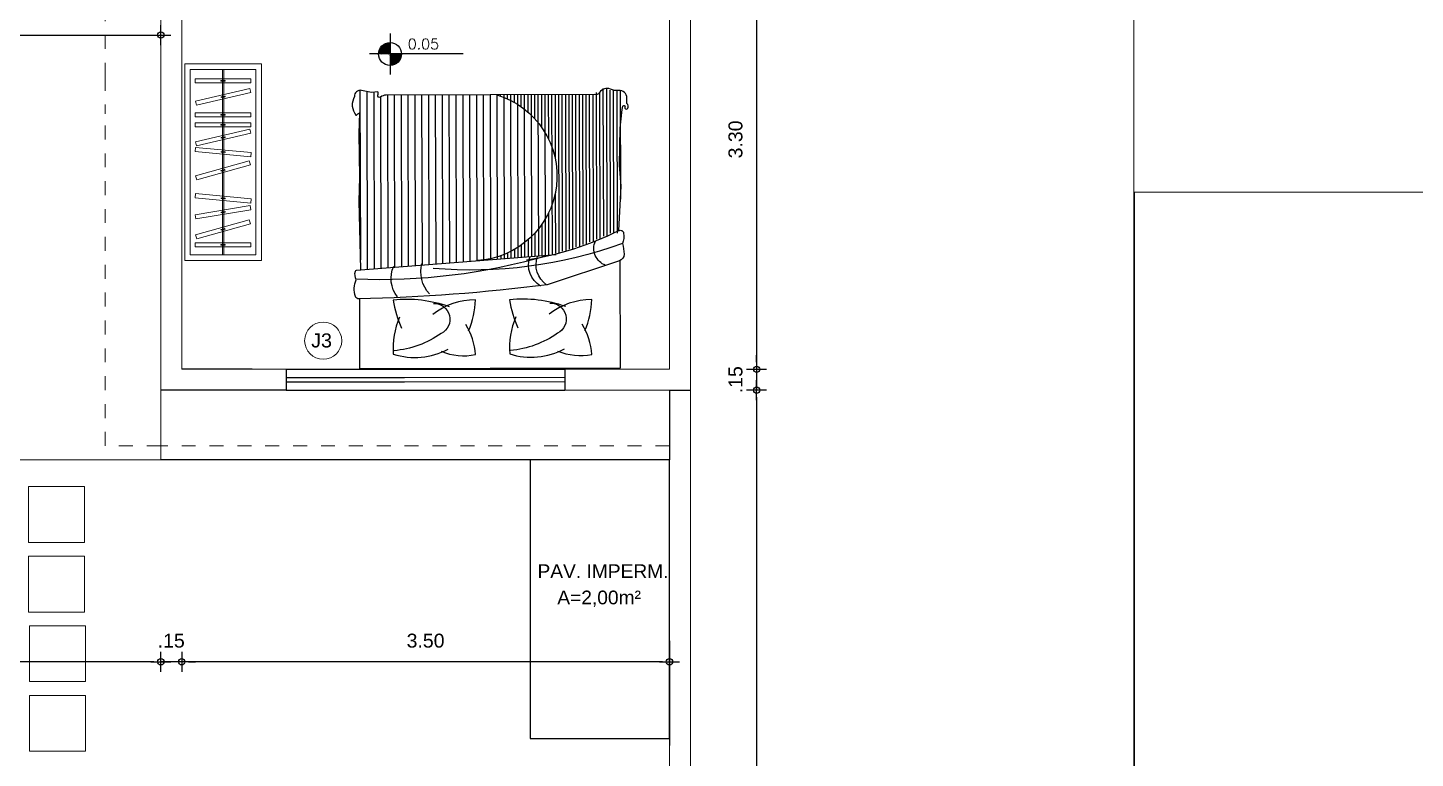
# Model space of a CAD drawing. Header units: millimetres. Extents: x 1345 to 2117, y 1214 to 1365.
# Drawn here: x 1869.71 to 1879.66, y 1273.6 to 1278.85 of the extents above; entities that cross this region are included whole.
import ezdxf

# ---------------------------------------------------------------- set-up
doc = ezdxf.new("R2010")
doc.units = ezdxf.units.MM
doc.header["$LTSCALE"] = 0.5
doc.linetypes.add('HIDDEN2', pattern=[0.1875, 0.125, -0.0625])
for name, color, linetype in [('02', 2, 'Continuous'), ('08', 8, 'Continuous'), ('ARCO', 7, 'HIDDEN2'), ('DIVERSOS', 4, 'Continuous'), ('MOBIL-I', 251, 'Continuous'), ('parede', 2, 'Continuous'), ('PISO', 8, 'Continuous'), ('TXT_0', 7, 'Continuous')]:
    doc.layers.add(name, color=color, linetype=linetype)
doc.styles.add('ADITIVOCAD', font='ROMANS.shx')
doc.styles.add('SANSSERIF', font='sas_____.pfb', dxfattribs={"height": 1})
doc.styles.get("Standard").update_dxf_attribs({"font": 'arial.ttf'})
doc.dimstyles.new('ESCALA50', dxfattribs={"dimtxt": 0.1, "dimasz": 0.05, "dimexe": 0.18, "dimexo": 0.06, "dimgap": 0.1, "dimtad": 1, "dimzin": 4, "dimdsep": 46, "dimtxsty": 'Standard', "dimblk": 'BOLA', "dimcen": -0.06, "dimse1": 1, "dimse2": 1, "dimclrd": 7, "dimclrt": 7, "dimadec": 0, "dimazin": 0, "dimtfac": 1, "dimtix": 1, "dimtmove": 0, "dimatfit": 3, "dimldrblk": 'BOLA', "dimfxl": 0, "dimtolj": 1, "dimtzin": 4, "dimarcsym": 0})

# ---------------------------------------------------------------- blocks, each defined once
blk = doc.blocks.new('ADC_G_ROUPA1')
at = {"lineweight": -2}
for p, q in [((2, 0.55), (0.5884, 0.55)), ((1.96, 0.51), (0.6284, 0.51)), ((1.96, 0.04), (1.96, 0.51)), ((2, 0), (2, 0.55)), ((0.6858, 0.475), (0.6858, 0.075)), ((0.6858, 0.475), (0.7158, 0.475)), ((0.7158, 0.475), (0.7158, 0.075)), ((0.7427, 0.4641), (0.7715, 0.4722)), ((0.7427, 0.4641), (0.8514, 0.0791)), ((0.7715, 0.4722), (0.8803, 0.0873)), ((0.8867, 0.4694), (0.9163, 0.4743)), ((0.8867, 0.4694), (0.9528, 0.0749)), ((0.9163, 0.4743), (0.9824, 0.0798)), ((1.0382, 0.4753), (1.0009, 0.077)), ((1.068, 0.4725), (1.0308, 0.0742)), ((1.0382, 0.4753), (1.068, 0.4725)), ((1.1662, 0.4641), (1.195, 0.4722)), ((1.1662, 0.4641), (1.2749, 0.0791)), ((1.195, 0.4722), (1.3038, 0.0873)), ((1.3701, 0.4753), (1.3328, 0.077)), ((1.3999, 0.4725), (1.3627, 0.0742)), ((1.3701, 0.4753), (1.3999, 0.4725)), ((1.4107, 0.4656), (1.4399, 0.4725)), ((1.4107, 0.4656), (1.5025, 0.0763)), ((1.4399, 0.4725), (1.5317, 0.0832)), ((1.5477, 0.475), (1.5477, 0.075)), ((1.5477, 0.475), (1.5777, 0.475)), ((1.5777, 0.475), (1.5777, 0.075)), ((1.619, 0.475), (1.619, 0.075)), ((1.619, 0.475), (1.649, 0.475)), ((1.649, 0.475), (1.649, 0.075)), ((1.7026, 0.4656), (1.7318, 0.4725)), ((1.7026, 0.4656), (1.7945, 0.0763)), ((1.7318, 0.4725), (1.8237, 0.0832)), ((1.8633, 0.475), (1.8633, 0.075)), ((1.8633, 0.475), (1.8933, 0.475)), ((1.8933, 0.475), (1.8933, 0.075)), ((0.6858, 0.28), (1.96, 0.28)), ((0.6858, 0.27), (1.96, 0.27)), ((0.6983, 0.26), (0.6983, 0.2899)), ((0.6983, 0.2899), (0.7033, 0.2899)), ((0.7033, 0.26), (0.6983, 0.26)), ((0.7033, 0.26), (0.7033, 0.2899)), ((0.805, 0.2893), (0.8098, 0.2907)), ((0.8131, 0.2606), (0.805, 0.2893)), ((0.818, 0.2619), (0.8098, 0.2907)), ((0.818, 0.2619), (0.8131, 0.2606)), ((0.9296, 0.2889), (0.9346, 0.2897)), ((0.9346, 0.2594), (0.9296, 0.2889)), ((0.9395, 0.2602), (0.9346, 0.2897)), ((0.9395, 0.2602), (0.9346, 0.2594)), ((1.0306, 0.2601), (1.0334, 0.2898)), ((1.0356, 0.2596), (1.0306, 0.2601)), ((1.0334, 0.2898), (1.0384, 0.2894)), ((1.0356, 0.2596), (1.0384, 0.2894)), ((1.2285, 0.2893), (1.2333, 0.2907)), ((1.2366, 0.2606), (1.2285, 0.2893)), ((1.2415, 0.2619), (1.2333, 0.2907)), ((1.2415, 0.2619), (1.2366, 0.2606)), ((1.3625, 0.2601), (1.3653, 0.2898)), ((1.3675, 0.2596), (1.3625, 0.2601)), ((1.3653, 0.2898), (1.3703, 0.2894)), ((1.3675, 0.2596), (1.3703, 0.2894)), ((1.4653, 0.2883), (1.4702, 0.2895)), ((1.4722, 0.2593), (1.4653, 0.2883)), ((1.4771, 0.2604), (1.4702, 0.2895)), ((1.4771, 0.2604), (1.4722, 0.2593)), ((1.5602, 0.26), (1.5602, 0.2899)), ((1.5602, 0.2899), (1.5652, 0.2899)), ((1.5652, 0.26), (1.5602, 0.26)), ((1.5652, 0.26), (1.5652, 0.2899)), ((1.6315, 0.26), (1.6315, 0.2899)), ((1.6315, 0.2899), (1.6365, 0.2899)), ((1.6365, 0.26), (1.6315, 0.26)), ((1.6365, 0.26), (1.6365, 0.2899)), ((1.7573, 0.2883), (1.7622, 0.2895)), ((1.7642, 0.2593), (1.7573, 0.2883)), ((1.769, 0.2604), (1.7622, 0.2895)), ((1.769, 0.2604), (1.7642, 0.2593)), ((1.8758, 0.26), (1.8758, 0.2899)), ((1.8758, 0.2899), (1.8808, 0.2899)), ((1.8808, 0.26), (1.8758, 0.26)), ((1.8808, 0.26), (1.8808, 0.2899)), ((0.5884, 0), (2, 0)), ((0.6284, 0.04), (1.96, 0.04)), ((0.6858, 0.075), (0.7158, 0.075)), ((0.8514, 0.0791), (0.8803, 0.0873)), ((0.9528, 0.0749), (0.9824, 0.0798)), ((1.0009, 0.077), (1.0308, 0.0742)), ((1.2749, 0.0791), (1.3038, 0.0873)), ((1.3328, 0.077), (1.3627, 0.0742)), ((1.5025, 0.0763), (1.5317, 0.0832)), ((1.5477, 0.075), (1.5777, 0.075)), ((1.619, 0.075), (1.649, 0.075)), ((1.7945, 0.0763), (1.8237, 0.0832)), ((1.8633, 0.075), (1.8933, 0.075))]:
    blk.add_line(p, q, dxfattribs=at)
at = {"linetype": 'ByBlock', "lineweight": -2}
for p, q in [((0.5884, 0), (0.5884, 0.55)), ((0.6284, 0.04), (0.6284, 0.51)), ((0.6858, 0.28), (0.6284, 0.28)), ((0.6858, 0.27), (0.6284, 0.27))]:
    blk.add_line(p, q, dxfattribs=at)
blk = doc.blocks.new('A2')
at = {"color": 8}
for p, q in [((-0.155, -2), (-0.155, -0.808)), ((-0.13, -0.844), (-0.13, -0.808)), ((-0.105, -2), (-0.105, -0.804)), ((-0.08, -0.824), (-0.08, -0.804)), ((-0.055, -2), (-0.055, -0.8)), ((-0.005, -2), (-0.005, -0.796)), ((0.045, -2), (0.045, -0.793)), ((0.095, -2), (0.095, -0.789)), ((0.145, -2), (0.145, -0.785)), ((0.195, -2), (0.195, -0.781)), ((0.245, -2), (0.245, -0.777)), ((0.295, -2), (0.295, -0.773)), ((0.345, -2), (0.345, -0.77)), ((0.395, -2), (0.395, -0.766)), ((0.445, -2), (0.445, -0.762)), ((0.495, -2), (0.495, -0.758)), ((0.545, -2), (0.545, -0.754)), ((0.595, -2), (0.595, -0.751)), ((0.645, -2), (0.645, -0.747)), ((0.695, -2), (0.695, -0.743)), ((0.745, -2), (0.745, -0.739)), ((0.795, -1.985), (0.795, -0.735)), ((0.845, -2.022), (0.845, -0.731)), ((0.895, -2.027), (0.895, -0.728)), ((0.945, -2.036), (0.945, -0.796)), ((-0.705, -2), (-0.705, -0.905)), ((-0.68, -2), (-0.68, -0.905)), ((-0.655, -2), (-0.655, -0.888)), ((-0.63, -2), (-0.63, -0.888)), ((-0.605, -2), (-0.605, -0.872)), ((-0.58, -2), (-0.58, -0.872)), ((-0.555, -2), (-0.555, -0.857)), ((-0.53, -2), (-0.53, -0.857)), ((-0.505, -2), (-0.505, -0.843)), ((-0.48, -1.283), (-0.48, -0.843)), ((-0.455, -2), (-0.455, -0.831)), ((-0.43, -1.136), (-0.43, -0.831)), ((-0.405, -2), (-0.405, -0.827)), ((-0.38, -1.051), (-0.38, -0.827)), ((-0.355, -2), (-0.355, -0.823)), ((-0.33, -0.989), (-0.33, -0.823)), ((-0.305, -2), (-0.305, -0.819)), ((-0.28, -0.94), (-0.28, -0.819)), ((-0.255, -2), (-0.255, -0.816)), ((-0.23, -0.901), (-0.23, -0.816)), ((-0.205, -2), (-0.205, -0.812)), ((-0.18, -0.869), (-0.18, -0.812)), ((-0.93, -2.033), (-0.93, -0.988)), ((-0.905, -2.033), (-0.905, -0.988)), ((-0.88, -2.033), (-0.88, -0.988)), ((-0.855, -2.045), (-0.855, -0.965)), ((-0.83, -2.045), (-0.83, -0.965)), ((-0.805, -2.015), (-0.805, -0.944)), ((-0.78, -2.015), (-0.78, -0.944)), ((-0.755, -2), (-0.755, -0.924)), ((-0.73, -2), (-0.73, -0.924)), ((-0.955, -2.033), (-0.955, -1.236)), ((-0.48, -2), (-0.48, -1.532)), ((-0.43, -2), (-0.43, -1.679)), ((-0.38, -2), (-0.38, -1.764)), ((-0.33, -2), (-0.33, -1.826)), ((-0.28, -2), (-0.28, -1.875)), ((-0.23, -2), (-0.23, -1.914)), ((-0.18, -2), (-0.18, -1.946)), ((-0.13, -2), (-0.13, -1.972)), ((-0.08, -2), (-0.08, -1.992))]:
    blk.add_line(p, q, dxfattribs=at)
blk.add_lwpolyline([(-0.95, -0.786), (-0.95, 0), (0.95, 0), (0.95, -0.512)])
for points in [[(-0.494, -0.127, 0.14715), (-0.744, -0.102, 0.124017), (-0.674, -0.322, 8.542003)], [(-0.189, -0.377, 0.115099), (-0.144, -0.107, 0.202892), (-0.544, -0.142, 4.019894)], [(0.356, -0.127, 0.14715), (0.106, -0.102, 0.124017), (0.176, -0.322, 8.542003)], [(0.661, -0.377, 0.115099), (0.706, -0.107, 0.202892), (0.306, -0.142, 4.019894)], [(-0.694, -0.277, 0.09902), (-0.744, -0.502, 0.169064), (-0.434, -0.397, -0.343387)], [(-0.554, -0.452, 0.112206), (-0.144, -0.502, 0.070755), (-0.204, -0.297, -1.551943)], [(0.156, -0.277, 0.09902), (0.106, -0.502, 0.169064), (0.416, -0.397, -0.343387)], [(0.296, -0.452, 0.112206), (0.706, -0.502, 0.070755), (0.646, -0.297, -1.551943)], [(-0.269, -0.794, 0.075988), (-0.943, -1.006, -0.502824), (-0.978, -0.988, -0.142549), (-0.969, -0.911, -0.066811), (-0.981, -0.833, -0.328343), (-0.947, -0.785), (-0.419, -0.611, -0.025749), (0.957, -0.511, -0.334099), (0.982, -0.529, -0.185174), (0.975, -0.651, -0.187316), (0.982, -0.714, -0.311124), (0.973, -0.722), (-0.484, -0.833)], [(-0.943, -1.006), (-0.96, -1.33), (-0.95, -1.485), (-0.955, -1.755), (-0.97, -1.89), (-0.975, -1.915, -1.132782), (-0.99, -1.91, 0.98261), (-1.01, -1.9, 0.32203), (-1.005, -1.935), (-1.005, -1.975, 0.439902), (-0.945, -2.03, -0.126697), (-0.885, -2.04, 0.376451), (-0.805, -2.015, -0.344872), (-0.765, -2), (0.755, -2, 0.181335), (0.795, -1.985, -0.809524), (0.815, -2, 0.220339), (0.815, -2.025), (0.86, -2.02), (0.935, -2.035, 0.501823), (0.985, -1.99, 0.315909), (0.975, -1.855, 0.473766), (0.97, -1.855, -0.12128), (0.95, -1.87), (0.955, -1.72), (0.95, -1.4), (0.955, -1.225), (0.944, -0.725)]]:
    blk.add_lwpolyline(points, format="xyb")
for points in [[(-0.439, -0.477, -0.804152), (-0.494, -0.257, -0.132344), (-0.149, -0.132, -0.042249)], [(0.411, -0.477, -0.804152), (0.356, -0.257, -0.132344), (0.701, -0.132, -0.042249)], [(-0.37, -0.602, -0.348871), (-0.292, -0.813, -6.119059)], [(0.44, -0.546, -0.26737), (0.494, -0.772, -7.474594)], [(0.674, -0.526, -0.289881), (0.701, -0.75, 10.034941)], [(-0.416, -0.823, -0.081114), (0.979, -0.655, -24.776446)], [(-0.414, -0.61, -0.337543), (-0.349, -0.819, -6.119059)], [(-0.969, -0.911, -0.10864), (0.414, -0.733, -11.759975)], [(-0.845, -0.752, -0.424879), (-0.772, -0.93, 6.281867)], [(-0.055, -2, -0.838761), (0.095, -0.789, -0.295511)]]:
    blk.add_lwpolyline(points, format="xyb", dxfattribs=at)
blk = doc.blocks.new('Adc_nivelpl')
h = blk.add_hatch()
h.set_pattern_fill('_U', color=256, scale=0.005, angle=45, style=0, double=1)
h.set_pattern_definition([(45, (-5.8772514, -3.5161936), (-0.003535534, 0.003535534), []), (135, (-5.8772514, -3.5161936), (-0.003535534, -0.003535534), [])])
h.paths.add_polyline_path([(0.195, -0.087, 0.414214), (0.087, -0.195), (0.195, -0.195)])
h.paths.add_polyline_path([(0.195, -0.195), (0.195, -0.304, 0.414214), (0.304, -0.195)])
for p, q in [((0.195, 0), (0.195, -0.391)), ((0.896, -0.195), (0, -0.195))]:
    blk.add_line(p, q)
blk.add_circle((0.195, -0.195), 0.109)
at = {"flags": 8}
blk.add_attdef('NIVEL', (0.364, -0.15), '', height=0.1, dxfattribs=at)
blk = doc.blocks.new('BOLA')
for p, q in [((-1.44, 0), (1.44, 0)), ((0, -1.44), (0, 1.44))]:
    blk.add_line(p, q)
blk.add_circle((0, 0), 0.452)
blk = doc.blocks.new('*D124')
at = {"color": 7, "linetype": 'ByBlock', "lineweight": -2, "transparency": 16777216}
blk.add_line((1874.9351, 1279.6449), (1874.9351, 1276.4449), dxfattribs=at)
at = {"layer": 'Defpoints', "color": 0, "linetype": 'ByBlock', "transparency": 16777216}
for p in [(1874.3099, 1279.6949), (1874.3099, 1276.3949), (1874.9351, 1276.3949)]:
    blk.add_point(p, dxfattribs=at)
at = {"color": 7, "linetype": 'ByBlock', "lineweight": -2, "transparency": 16777216, "xscale": 0.05, "yscale": 0.05, "zscale": 0.05}
for p, rotation in [((1874.9351, 1279.6949), 90), ((1874.9351, 1276.3949), 270)]:
    blk.add_blockref('BOLA', p, dxfattribs=dict(at, rotation=rotation))
at = {"color": 7, "linetype": 'ByBlock', "transparency": 16777216, "insert": (1874.784, 1278.0449), "char_height": 0.1, "attachment_point": 5, "rotation": 90}
blk.add_mtext('\\A1;3.30', dxfattribs=at)
blk = doc.blocks.new('*D125')
at = {"color": 7, "linetype": 'ByBlock', "lineweight": -2, "transparency": 16777216}
for p, q in [((1874.9351, 1276.4449), (1874.9351, 1276.4949)), ((1874.9351, 1276.3949), (1874.9351, 1276.2449)), ((1874.9351, 1276.1949), (1874.9351, 1276.1449))]:
    blk.add_line(p, q, dxfattribs=at)
at = {"layer": 'Defpoints', "color": 0, "linetype": 'ByBlock', "transparency": 16777216}
for p in [(1874.3099, 1276.3949), (1874.3099, 1276.2449), (1874.9351, 1276.2449)]:
    blk.add_point(p, dxfattribs=at)
at = {"color": 7, "linetype": 'ByBlock', "lineweight": -2, "transparency": 16777216, "xscale": 0.05, "yscale": 0.05, "zscale": 0.05}
for p, rotation in [((1874.9351, 1276.3949), 270), ((1874.9351, 1276.2449), 90)]:
    blk.add_blockref('BOLA', p, dxfattribs=dict(at, rotation=rotation))
at = {"color": 7, "linetype": 'ByBlock', "transparency": 16777216, "insert": (1874.7841, 1276.3199), "char_height": 0.1, "attachment_point": 5, "rotation": 90}
blk.add_mtext('\\A1;.15', dxfattribs=at)
blk = doc.blocks.new('*D126')
at = {"color": 7, "linetype": 'ByBlock', "lineweight": -2, "transparency": 16777216}
blk.add_line((1874.9351, 1276.1949), (1874.9351, 1268.5449), dxfattribs=at)
at = {"layer": 'Defpoints', "color": 0, "linetype": 'ByBlock', "transparency": 16777216}
for p in [(1874.3099, 1276.2449), (1874.4599, 1268.4949), (1874.9351, 1268.4949)]:
    blk.add_point(p, dxfattribs=at)
at = {"color": 7, "linetype": 'ByBlock', "lineweight": -2, "transparency": 16777216, "xscale": 0.05, "yscale": 0.05, "zscale": 0.05}
for p, rotation in [((1874.9351, 1276.2449), 90), ((1874.9351, 1268.4949), 270)]:
    blk.add_blockref('BOLA', p, dxfattribs=dict(at, rotation=rotation))
at = {"color": 7, "linetype": 'ByBlock', "transparency": 16777216, "insert": (1874.7843, 1272.3699), "char_height": 0.1, "attachment_point": 5, "rotation": 90}
blk.add_mtext('\\A1;7.75', dxfattribs=at)
blk = doc.blocks.new('*D78')
at = {"color": 7, "linetype": 'ByBlock', "lineweight": -2, "transparency": 16777216}
blk.add_line((1867.6599, 1278.794), (1870.6099, 1278.794), dxfattribs=at)
at = {"layer": 'Defpoints', "color": 0, "linetype": 'ByBlock', "transparency": 16777216}
for p in [(1867.6099, 1279.4554), (1870.6599, 1279.4554), (1870.6599, 1278.794)]:
    blk.add_point(p, dxfattribs=at)
at = {"color": 7, "linetype": 'ByBlock', "lineweight": -2, "transparency": 16777216, "xscale": 0.05, "yscale": 0.05, "zscale": 0.05, "rotation": 180}
blk.add_blockref('BOLA', (1867.6099, 1278.794), dxfattribs=at)
at = {"color": 7, "linetype": 'ByBlock', "lineweight": -2, "transparency": 16777216, "xscale": 0.05, "yscale": 0.05, "zscale": 0.05}
blk.add_blockref('BOLA', (1870.6599, 1278.794), dxfattribs=at)
at = {"color": 7, "linetype": 'ByBlock', "transparency": 16777216, "insert": (1869.1349, 1278.9451), "char_height": 0.1, "attachment_point": 5}
blk.add_mtext('\\A1;3.05', dxfattribs=at)
blk = doc.blocks.new('*D93')
at = {"color": 7, "linetype": 'ByBlock', "lineweight": -2, "transparency": 16777216}
blk.add_line((1874.2599, 1274.2949), (1870.8599, 1274.2949), dxfattribs=at)
at = {"layer": 'Defpoints', "color": 0, "linetype": 'ByBlock', "transparency": 16777216}
for p in [(1870.8099, 1276.2449), (1874.3099, 1276.2449), (1870.8099, 1274.2949)]:
    blk.add_point(p, dxfattribs=at)
at = {"color": 7, "linetype": 'ByBlock', "lineweight": -2, "transparency": 16777216, "xscale": 0.05, "yscale": 0.05, "zscale": 0.05, "rotation": 180}
blk.add_blockref('BOLA', (1870.8099, 1274.2949), dxfattribs=at)
at = {"color": 7, "linetype": 'ByBlock', "lineweight": -2, "transparency": 16777216, "xscale": 0.05, "yscale": 0.05, "zscale": 0.05}
blk.add_blockref('BOLA', (1874.3099, 1274.2949), dxfattribs=at)
at = {"color": 7, "linetype": 'ByBlock', "transparency": 16777216, "insert": (1872.5599, 1274.4459), "char_height": 0.1, "attachment_point": 5}
blk.add_mtext('\\A1;3.50', dxfattribs=at)
blk = doc.blocks.new('*D164')
at = {"color": 7, "linetype": 'ByBlock', "lineweight": -2, "transparency": 16777216}
for p, q in [((1870.6099, 1274.2949), (1870.5599, 1274.2949)), ((1870.8099, 1274.2949), (1870.6599, 1274.2949)), ((1870.8599, 1274.2949), (1870.9099, 1274.2949))]:
    blk.add_line(p, q, dxfattribs=at)
at = {"layer": 'Defpoints', "color": 0, "linetype": 'ByBlock', "transparency": 16777216}
for p in [(1870.6599, 1276.2449), (1870.8099, 1276.2449), (1870.6599, 1274.2949)]:
    blk.add_point(p, dxfattribs=at)
at = {"color": 7, "linetype": 'ByBlock', "lineweight": -2, "transparency": 16777216, "xscale": 0.05, "yscale": 0.05, "zscale": 0.05}
blk.add_blockref('BOLA', (1870.6599, 1274.2949), dxfattribs=at)
at = {"color": 7, "linetype": 'ByBlock', "lineweight": -2, "transparency": 16777216, "xscale": 0.05, "yscale": 0.05, "zscale": 0.05, "rotation": 180}
blk.add_blockref('BOLA', (1870.8099, 1274.2949), dxfattribs=at)
at = {"color": 7, "linetype": 'ByBlock', "transparency": 16777216, "insert": (1870.7349, 1274.4459), "char_height": 0.1, "attachment_point": 5}
blk.add_mtext('\\A1;.15', dxfattribs=at)
blk = doc.blocks.new('*D169')
at = {"color": 7, "lineweight": -2, "transparency": 16777216}
blk.add_line((1870.6099, 1274.2949), (1867.6599, 1274.2949), dxfattribs=at)
at = {"layer": 'Defpoints', "color": 0, "transparency": 16777216}
for p in [(1870.6599, 1276.2449), (1867.6099, 1275.7449), (1867.6099, 1274.2949)]:
    blk.add_point(p, dxfattribs=at)
at = {"color": 7, "lineweight": -2, "transparency": 16777216, "xscale": 0.05, "yscale": 0.05, "zscale": 0.05, "rotation": 180}
blk.add_blockref('BOLA', (1867.6099, 1274.2949), dxfattribs=at)
at = {"color": 7, "lineweight": -2, "transparency": 16777216, "xscale": 0.05, "yscale": 0.05, "zscale": 0.05}
blk.add_blockref('BOLA', (1870.6599, 1274.2949), dxfattribs=at)
at = {"color": 7, "transparency": 16777216, "insert": (1869.1349, 1274.4459), "char_height": 0.1, "attachment_point": 5}
blk.add_mtext('\\A1;3.05', dxfattribs=at)

msp = doc.modelspace()

# ---------------------------------------------------------------- linework, layer by layer
at = {"color": 2, "linetype": 'ByBlock'}
for p, q in [((1871.3149, 1276.3949), (1870.8099, 1276.3949)), ((1871.5599, 1276.3949), (1871.5599, 1276.2449)), ((1873.5599, 1276.3949), (1873.5599, 1276.2449)), ((1871.5599, 1276.2449), (1870.6599, 1276.2449)), ((1874.3099, 1276.2449), (1874.3099, 1275.7449)), ((1874.3099, 1275.4949), (1874.3099, 1275.6449)), ((1874.3099, 1275.1449), (1874.3099, 1275.2949)), ((1874.3099, 1274.4449), (1874.3099, 1274.2949)), ((1874.3099, 1274.2949), (1874.3099, 1273.6949))]:
    msp.add_line(p, q, dxfattribs=at)
at = {"color": 4, "linetype": 'ByBlock'}
for p, q in [((1871.5599, 1276.3949), (1873.5599, 1276.3949)), ((1871.5599, 1276.2449), (1873.5599, 1276.2449))]:
    msp.add_line(p, q, dxfattribs=at)
at = {"color": 3, "linetype": 'ByBlock'}
for p, q in [((1871.5599, 1276.3349), (1871.6399, 1276.3349)), ((1871.5599, 1276.3049), (1871.6399, 1276.3049)), ((1871.6399, 1276.3349), (1872.4099, 1276.3349)), ((1871.6399, 1276.3049), (1872.4099, 1276.3049))]:
    msp.add_line(p, q, dxfattribs=at)
msp.add_line((1874.3099, 1276.2449), (1874.4599, 1276.2449))
at = {"color": 8, "linetype": 'ByBlock'}
msp.add_line((1874.3099, 1275.7449), (1870.6599, 1275.7449), dxfattribs=at)
msp.add_lwpolyline([(1874.3099, 1275.7449), (1873.3099, 1275.7449), (1873.3099, 1273.7449), (1874.3099, 1273.7449)], close=True, dxfattribs=at)
at = {"layer": '02', "lineweight": 18}
for points in [[(1877.6411, 1295.3201), (1863.8025, 1295.3201), (1863.8025, 1261.5033), (1877.6411, 1261.5033)], [(1877.6411, 1295.3201), (1863.8025, 1295.3201), (1863.8025, 1261.5033), (1877.6411, 1261.5033)], [(1877.6411, 1286.1196), (1890.1612, 1286.1196), (1890.1612, 1277.667), (1877.6411, 1277.667)], [(1890.1612, 1277.667), (1877.6475, 1277.667), (1877.6475, 1268.7277), (1890.1612, 1268.7277)]]:
    msp.add_lwpolyline(points, close=True, dxfattribs=at)
at = {"layer": '08', "lineweight": 18}
for points in [[(1870.1117, 1275.1521), (1870.1117, 1275.5521), (1869.7117, 1275.5521), (1869.7117, 1275.1521)], [(1870.1117, 1274.6521), (1870.1117, 1275.0521), (1869.7117, 1275.0521), (1869.7117, 1274.6521)], [(1870.1186, 1274.1521), (1870.1186, 1274.5521), (1869.7186, 1274.5521), (1869.7186, 1274.1521)], [(1870.1186, 1273.6521), (1870.1186, 1274.0521), (1869.7186, 1274.0521), (1869.7186, 1273.6521)]]:
    msp.add_lwpolyline(points, close=True, dxfattribs=at)
at = {"layer": 'ARCO', "lineweight": 18}
for p, q in [((1870.2599, 1278.4949), (1870.2599, 1279.1949)), ((1870.2599, 1278.4949), (1870.2599, 1278.2293)), ((1870.2599, 1275.8449), (1870.2599, 1278.2293)), ((1870.6599, 1275.8449), (1870.2599, 1275.8449)), ((1874.3099, 1275.8449), (1870.6599, 1275.8449))]:
    msp.add_line(p, q, dxfattribs=at)
at = {"layer": 'DIVERSOS', "lineweight": 18}
for q in [(1870.6599, 1276.2449), (1867.6099, 1275.7449)]:
    msp.add_line((1870.6599, 1275.7449), q, dxfattribs=at)
at = {"layer": 'parede', "lineweight": 18}
for p, q in [((1874.4599, 1292.9949), (1874.4599, 1267.9949)), ((1870.6599, 1279.6949), (1870.6599, 1276.2449)), ((1870.8099, 1279.6949), (1870.8099, 1276.3949)), ((1874.3099, 1279.6949), (1874.3099, 1276.3949)), ((1871.5599, 1276.3949), (1871.3149, 1276.3949)), ((1872.8099, 1276.3949), (1872.4099, 1276.3949)), ((1874.3099, 1276.3949), (1873.5599, 1276.3949)), ((1874.3099, 1276.2449), (1873.5599, 1276.2449)), ((1874.3099, 1276.2449), (1874.3099, 1275.7449)), ((1874.3099, 1276.2449), (1874.3099, 1275.7449)), ((1874.3099, 1275.7449), (1874.3099, 1275.6449)), ((1874.3099, 1275.7449), (1874.3099, 1275.6449)), ((1874.3099, 1275.4949), (1874.3099, 1275.2949)), ((1874.3099, 1275.1449), (1874.3099, 1274.4449)), ((1874.3099, 1274.2949), (1874.3099, 1268.4949))]:
    msp.add_line(p, q, dxfattribs=at)
at = {"layer": 'parede', "color": 3, "lineweight": 18}
for p, q in [((1873.5599, 1276.3349), (1872.4099, 1276.3349)), ((1873.5599, 1276.3049), (1872.4099, 1276.3049))]:
    msp.add_line(p, q, dxfattribs=at)
at = {"layer": 'PISO', "lineweight": 18}
msp.add_circle((1871.8254, 1276.5998), 0.1333, dxfattribs=at)

# ---------------------------------------------------------------- block references
at = {"layer": 'MOBIL-I', "lineweight": 18, "rotation": 89.99999999999999}
msp.add_blockref('ADC_G_ROUPA1', (1871.3819, 1276.5875), dxfattribs=at)
at = {"layer": 'MOBIL-I', "lineweight": 18, "xscale": 0.9823274998925654, "yscale": 0.9823274998925654, "zscale": 0.9823274998925654, "rotation": 180.1337629722587}
msp.add_blockref('A2', (1873.0223, 1276.3999), dxfattribs=at)
at = {"layer": 'TXT_0', "lineweight": 18}
ref = msp.add_blockref('Adc_nivelpl', (1872.1587, 1278.8047), dxfattribs=dict(at, xscale=0.75, yscale=0.75, zscale=0.75))
ref.add_attrib('NIVEL', '0.05', (1872.4318, 1278.6921), dxfattribs={"height": 0.075, "style": 'ADITIVOCAD', "flags": 8})

# ---------------------------------------------------------------- texts
at = {"layer": 'DIVERSOS', "lineweight": 18, "insert": (1871.7391, 1276.6523), "char_height": 0.10106, "width": 0.373078, "attachment_point": 1}
msp.add_mtext('{\\C3;J3}', dxfattribs=at)
at = {"layer": 'TXT_0', "lineweight": 18, "style": 'SANSSERIF'}
for s, height, p in [('PAV. IMPERM.', 0.098496, (1873.3629, 1274.8962)), ('A=2,00m²', 0.0985, (1873.505, 1274.7073))]:
    msp.add_text(s, height=height, dxfattribs=at).set_placement(p)

# ---------------------------------------------------------------- dimensions: what is measured, and where the dimension line sits
at = {"color": 2, "linetype": 'ByBlock'}
for base, p1, p2, picture, middle in [((1874.9351, 1276.3949), (1874.3099, 1279.6949), (1874.3099, 1276.3949), '*D124', (1874.784, 1278.0449)), ((1874.9351, 1276.2449), (1874.3099, 1276.3949), (1874.3099, 1276.2449), '*D125', (1874.7841, 1276.3199)), ((1874.9351, 1268.4949), (1874.3099, 1276.2449), (1874.4599, 1268.4949), '*D126', (1874.7843, 1272.3699))]:
    dim = msp.add_linear_dim(base=base, p1=p1, p2=p2, angle=90, dimstyle='ESCALA50', override={"dimtmove": 1}, dxfattribs=at)
    dim.commit()
    dim.dimension.update_dxf_attribs({"geometry": picture, "text_midpoint": middle})
for base, p1, p2, picture, middle in [((1870.6599, 1278.794), (1867.6099, 1279.4554), (1870.6599, 1279.4554), '*D78', (1869.1349, 1278.9451)), ((1870.8099, 1274.2949), (1874.3099, 1276.2449), (1870.8099, 1276.2449), '*D93', (1872.5599, 1274.4459))]:
    dim = msp.add_linear_dim(base=base, p1=p1, p2=p2, dimstyle='ESCALA50', dxfattribs=at)
    dim.commit()
    dim.dimension.update_dxf_attribs({"geometry": picture, "text_midpoint": middle})
dim = msp.add_linear_dim(base=(1867.6099, 1274.2949), p1=(1870.6599, 1276.2449), p2=(1867.6099, 1275.7449), dimstyle='ESCALA50', override={"dimtmove": 1})
dim.commit()
dim.dimension.update_dxf_attribs({"geometry": '*D169', "text_midpoint": (1869.1349, 1274.4459)})
at = {"color": 2, "linetype": 'ByBlock', "true_color": 0xf1eb1f}
dim = msp.add_linear_dim(base=(1870.6599, 1274.2949), p1=(1870.8099, 1276.2449), p2=(1870.6599, 1276.2449), dimstyle='ESCALA50', dxfattribs=at)
dim.commit()
dim.dimension.update_dxf_attribs({"geometry": '*D164', "text_midpoint": (1870.7349, 1274.4459)})

doc.saveas('drawing.dxf')
